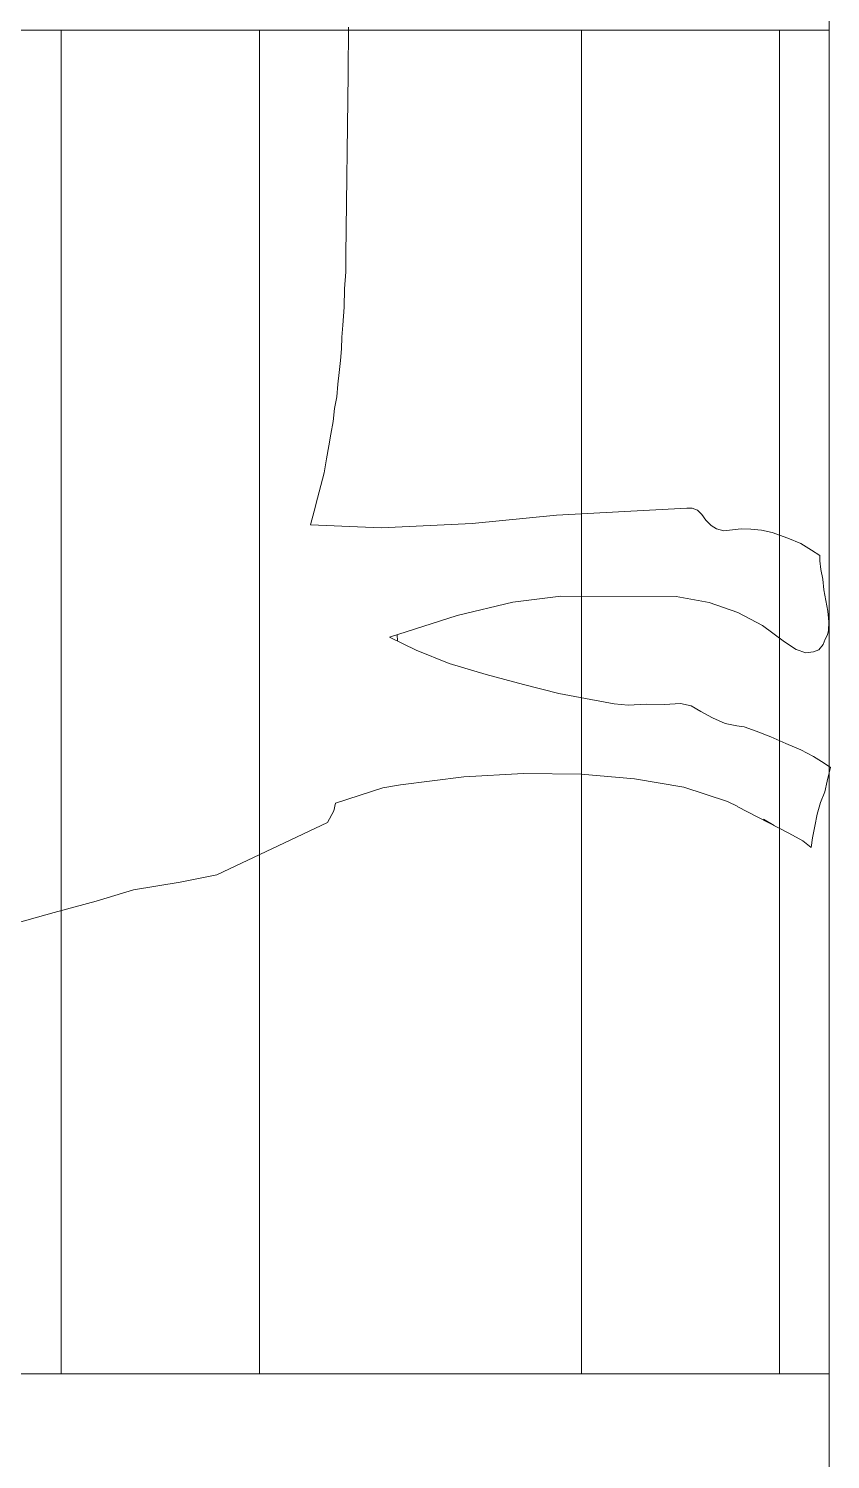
# Model space of a CAD drawing. Header units: millimetres. Extents: x 73 to 57768, y -40361 to 10065.
# Drawn here: x 3866 to 3946.9, y 1780.5 to 1924.9 of the extents above; entities that cross this region are included whole.
import ezdxf

# ---------------------------------------------------------------- set-up
doc = ezdxf.new("R2010")
doc.units = ezdxf.units.MM
doc.layers.add('pogled', color=7, linetype='Continuous', lineweight=5, true_color=0x8db1c3)

msp = doc.modelspace()

# ---------------------------------------------------------------- linework, layer by layer
at = {"layer": 'pogled'}
for p, q in [((3898.299, 1923.499), (3898.317, 1925.009)), ((3898.299, 1923.499), (3898.317, 1925.009)), ((3898.299, 1923.499), (3898.317, 1925.009)), ((3898.299, 1923.499), (3898.317, 1925.009)), ((3898.28, 1921.881), (3898.299, 1923.499)), ((3898.28, 1921.881), (3898.299, 1923.499)), ((3898.28, 1921.881), (3898.299, 1923.499)), ((3898.28, 1921.881), (3898.299, 1923.499)), ((3898.26, 1920.264), (3898.28, 1921.881)), ((3898.26, 1920.264), (3898.28, 1921.881)), ((3898.26, 1920.264), (3898.28, 1921.881)), ((3898.26, 1920.264), (3898.28, 1921.881)), ((3898.042, 1902.04), (3898.26, 1920.264)), ((3898.042, 1902.04), (3898.26, 1920.264)), ((3898.042, 1902.04), (3898.26, 1920.264)), ((3898.042, 1902.04), (3898.26, 1920.264)), ((3898.022, 1900.314), (3898.042, 1902.04)), ((3898.022, 1900.314), (3898.042, 1902.04)), ((3898.022, 1900.314), (3898.042, 1902.04)), ((3898.022, 1900.314), (3898.042, 1902.04)), ((3897.893, 1898.59), (3898.022, 1900.314)), ((3897.893, 1898.59), (3898.022, 1900.314)), ((3897.893, 1898.59), (3898.022, 1900.314)), ((3897.893, 1898.59), (3898.022, 1900.314)), ((3897.871, 1896.757), (3897.893, 1898.59)), ((3897.871, 1896.757), (3897.893, 1898.59)), ((3897.871, 1896.757), (3897.893, 1898.59)), ((3897.871, 1896.757), (3897.893, 1898.59)), ((3897.742, 1894.925), (3897.871, 1896.757)), ((3897.742, 1894.925), (3897.871, 1896.757)), ((3897.742, 1894.925), (3897.871, 1896.757)), ((3897.742, 1894.925), (3897.871, 1896.757)), ((3897.62, 1893.74), (3897.742, 1894.925)), ((3897.62, 1893.74), (3897.742, 1894.925)), ((3897.62, 1893.74), (3897.742, 1894.925)), ((3897.62, 1893.74), (3897.742, 1894.925)), ((3897.605, 1892.554), (3897.62, 1893.74)), ((3897.605, 1892.554), (3897.62, 1893.74)), ((3897.605, 1892.554), (3897.62, 1893.74)), ((3897.605, 1892.554), (3897.62, 1893.74)), ((3897.483, 1891.369), (3897.605, 1892.554)), ((3897.483, 1891.369), (3897.605, 1892.554)), ((3897.483, 1891.369), (3897.605, 1892.554)), ((3897.483, 1891.369), (3897.605, 1892.554)), ((3897.361, 1890.184), (3897.483, 1891.369)), ((3897.361, 1890.184), (3897.483, 1891.369)), ((3897.361, 1890.184), (3897.483, 1891.369)), ((3897.361, 1890.184), (3897.483, 1891.369)), ((3897.116, 1887.707), (3897.239, 1888.999)), ((3897.116, 1887.707), (3897.239, 1888.999)), ((3897.116, 1887.707), (3897.239, 1888.999)), ((3897.116, 1887.707), (3897.239, 1888.999)), ((3897.239, 1888.999), (3897.361, 1890.184)), ((3897.239, 1888.999), (3897.361, 1890.184)), ((3897.239, 1888.999), (3897.361, 1890.184)), ((3897.239, 1888.999), (3897.361, 1890.184)), ((3896.886, 1886.523), (3897.116, 1887.707)), ((3896.886, 1886.523), (3897.116, 1887.707)), ((3896.886, 1886.523), (3897.116, 1887.707)), ((3896.886, 1886.523), (3897.116, 1887.707)), ((3896.763, 1885.23), (3896.886, 1886.523)), ((3896.763, 1885.23), (3896.886, 1886.523)), ((3896.763, 1885.23), (3896.886, 1886.523)), ((3896.763, 1885.23), (3896.886, 1886.523)), ((3896.532, 1883.939), (3896.763, 1885.23)), ((3896.532, 1883.939), (3896.763, 1885.23)), ((3896.532, 1883.939), (3896.763, 1885.23)), ((3896.532, 1883.939), (3896.763, 1885.23)), ((3896.302, 1882.755), (3896.532, 1883.939)), ((3896.302, 1882.755), (3896.532, 1883.939)), ((3896.302, 1882.755), (3896.532, 1883.939)), ((3896.302, 1882.755), (3896.532, 1883.939)), ((3896.071, 1881.464), (3896.302, 1882.755)), ((3896.071, 1881.464), (3896.302, 1882.755)), ((3896.071, 1881.464), (3896.302, 1882.755)), ((3896.071, 1881.464), (3896.302, 1882.755)), ((3895.838, 1880.064), (3896.071, 1881.464)), ((3895.838, 1880.064), (3896.071, 1881.464)), ((3895.838, 1880.064), (3896.071, 1881.464)), ((3895.838, 1880.064), (3896.071, 1881.464)), ((3895.499, 1878.774), (3895.838, 1880.064)), ((3895.499, 1878.774), (3895.838, 1880.064)), ((3895.499, 1878.774), (3895.838, 1880.064)), ((3895.499, 1878.774), (3895.838, 1880.064)), ((3894.821, 1876.194), (3895.16, 1877.484)), ((3894.821, 1876.194), (3895.16, 1877.484)), ((3894.821, 1876.194), (3895.16, 1877.484)), ((3894.821, 1876.194), (3895.16, 1877.484)), ((3895.16, 1877.484), (3895.499, 1878.774)), ((3895.16, 1877.484), (3895.499, 1878.774)), ((3895.16, 1877.484), (3895.499, 1878.774)), ((3895.16, 1877.484), (3895.499, 1878.774)), ((3894.481, 1874.796), (3894.821, 1876.194)), ((3894.481, 1874.796), (3894.821, 1876.194)), ((3894.481, 1874.796), (3894.821, 1876.194)), ((3894.481, 1874.796), (3894.821, 1876.194)), ((3932.44, 1876.499), (3919.299, 1875.794)), ((3932.44, 1876.499), (3919.299, 1875.794)), ((3932.44, 1876.499), (3919.299, 1875.794)), ((3932.44, 1876.499), (3919.299, 1875.794)), ((3932.979, 1876.493), (3932.44, 1876.499)), ((3932.979, 1876.493), (3932.44, 1876.499)), ((3932.979, 1876.493), (3932.44, 1876.499)), ((3932.979, 1876.493), (3932.44, 1876.499)), ((3933.515, 1876.271), (3932.979, 1876.493)), ((3933.515, 1876.271), (3932.979, 1876.493)), ((3933.515, 1876.271), (3932.979, 1876.493)), ((3933.515, 1876.271), (3932.979, 1876.493)), ((3933.942, 1875.834), (3933.515, 1876.271)), ((3933.942, 1875.834), (3933.515, 1876.271)), ((3933.942, 1875.834), (3933.515, 1876.271)), ((3933.942, 1875.834), (3933.515, 1876.271)), ((3901.596, 1874.495), (3894.481, 1874.796)), ((3901.596, 1874.495), (3894.481, 1874.796)), ((3901.596, 1874.495), (3894.481, 1874.796)), ((3901.596, 1874.495), (3894.481, 1874.796)), ((3910.768, 1874.925), (3901.596, 1874.495)), ((3910.768, 1874.925), (3901.596, 1874.495)), ((3910.768, 1874.925), (3901.596, 1874.495)), ((3910.768, 1874.925), (3901.596, 1874.495)), ((3919.299, 1875.794), (3910.768, 1874.925)), ((3919.299, 1875.794), (3910.768, 1874.925)), ((3919.299, 1875.794), (3910.768, 1874.925)), ((3919.299, 1875.794), (3910.768, 1874.925)), ((3934.366, 1875.29), (3933.942, 1875.834)), ((3934.366, 1875.29), (3933.942, 1875.834)), ((3934.366, 1875.29), (3933.942, 1875.834)), ((3934.366, 1875.29), (3933.942, 1875.834)), ((3934.899, 1874.744), (3934.366, 1875.29)), ((3934.899, 1874.744), (3934.366, 1875.29)), ((3934.899, 1874.744), (3934.366, 1875.29)), ((3934.899, 1874.744), (3934.366, 1875.29)), ((3935.434, 1874.414), (3934.899, 1874.744)), ((3935.434, 1874.414), (3934.899, 1874.744)), ((3935.434, 1874.414), (3934.899, 1874.744)), ((3935.434, 1874.414), (3934.899, 1874.744)), ((3936.187, 1874.19), (3935.434, 1874.414)), ((3936.187, 1874.19), (3935.434, 1874.414)), ((3936.187, 1874.19), (3935.434, 1874.414)), ((3936.187, 1874.19), (3935.434, 1874.414)), ((3937.051, 1874.287), (3936.187, 1874.19)), ((3937.051, 1874.287), (3936.187, 1874.19)), ((3937.051, 1874.287), (3936.187, 1874.19)), ((3937.051, 1874.287), (3936.187, 1874.19)), ((3937.915, 1874.385), (3937.051, 1874.287)), ((3937.915, 1874.385), (3937.051, 1874.287)), ((3937.915, 1874.385), (3937.051, 1874.287)), ((3937.915, 1874.385), (3937.051, 1874.287)), ((3938.885, 1874.373), (3937.915, 1874.385)), ((3938.885, 1874.373), (3937.915, 1874.385)), ((3938.885, 1874.373), (3937.915, 1874.385)), ((3938.885, 1874.373), (3937.915, 1874.385)), ((3939.962, 1874.252), (3938.885, 1874.373)), ((3939.962, 1874.252), (3938.885, 1874.373)), ((3939.962, 1874.252), (3938.885, 1874.373)), ((3939.962, 1874.252), (3938.885, 1874.373)), ((3941.038, 1874.024), (3939.962, 1874.252)), ((3941.038, 1874.024), (3939.962, 1874.252)), ((3941.038, 1874.024), (3939.962, 1874.252)), ((3941.038, 1874.024), (3939.962, 1874.252)), ((3942.649, 1873.465), (3941.038, 1874.024)), ((3942.649, 1873.465), (3941.038, 1874.024)), ((3942.649, 1873.465), (3941.038, 1874.024)), ((3942.649, 1873.465), (3941.038, 1874.024)), ((3943.937, 1872.911), (3942.649, 1873.465)), ((3943.937, 1872.911), (3942.649, 1873.465)), ((3943.937, 1872.911), (3942.649, 1873.465)), ((3943.937, 1872.911), (3942.649, 1873.465)), ((3945.007, 1872.251), (3943.937, 1872.911)), ((3945.007, 1872.251), (3943.937, 1872.911)), ((3945.007, 1872.251), (3943.937, 1872.911)), ((3945.007, 1872.251), (3943.937, 1872.911)), ((3945.864, 1871.701), (3945.007, 1872.251)), ((3945.864, 1871.701), (3945.007, 1872.251)), ((3945.864, 1871.701), (3945.007, 1872.251)), ((3945.864, 1871.701), (3945.007, 1872.251)), ((3945.857, 1871.162), (3945.864, 1871.701)), ((3945.857, 1871.162), (3945.864, 1871.701)), ((3945.857, 1871.162), (3945.864, 1871.701)), ((3945.857, 1871.162), (3945.864, 1871.701)), ((3945.955, 1870.298), (3945.857, 1871.162)), ((3945.955, 1870.298), (3945.857, 1871.162)), ((3945.955, 1870.298), (3945.857, 1871.162)), ((3945.955, 1870.298), (3945.857, 1871.162)), ((3946.159, 1869.325), (3945.955, 1870.298)), ((3946.159, 1869.325), (3945.955, 1870.298)), ((3946.159, 1869.325), (3945.955, 1870.298)), ((3946.159, 1869.325), (3945.955, 1870.298)), ((3946.254, 1868.245), (3946.159, 1869.325)), ((3946.254, 1868.245), (3946.159, 1869.325)), ((3946.254, 1868.245), (3946.159, 1869.325)), ((3946.254, 1868.245), (3946.159, 1869.325)), ((3914.88, 1867.003), (3919.74, 1867.592)), ((3914.88, 1867.003), (3919.74, 1867.592)), ((3914.88, 1867.003), (3919.74, 1867.592)), ((3914.88, 1867.003), (3919.74, 1867.592)), ((3919.74, 1867.592), (3931.362, 1867.561)), ((3919.74, 1867.592), (3931.362, 1867.561)), ((3919.74, 1867.592), (3931.362, 1867.561)), ((3919.74, 1867.592), (3931.362, 1867.561)), ((3931.362, 1867.561), (3934.699, 1866.981)), ((3931.362, 1867.561), (3934.699, 1866.981)), ((3931.362, 1867.561), (3934.699, 1866.981)), ((3931.362, 1867.561), (3934.699, 1866.981)), ((3946.456, 1867.164), (3946.254, 1868.245)), ((3946.456, 1867.164), (3946.254, 1868.245)), ((3946.456, 1867.164), (3946.254, 1868.245)), ((3946.456, 1867.164), (3946.254, 1868.245)), ((3909.255, 1865.668), (3914.88, 1867.003)), ((3909.255, 1865.668), (3914.88, 1867.003)), ((3909.255, 1865.668), (3914.88, 1867.003)), ((3909.255, 1865.668), (3914.88, 1867.003)), ((3934.699, 1866.981), (3937.598, 1865.976)), ((3934.699, 1866.981), (3937.598, 1865.976)), ((3934.699, 1866.981), (3937.598, 1865.976)), ((3934.699, 1866.981), (3937.598, 1865.976)), ((3937.598, 1865.976), (3940.063, 1864.652)), ((3937.598, 1865.976), (3940.063, 1864.652)), ((3937.598, 1865.976), (3940.063, 1864.652)), ((3937.598, 1865.976), (3940.063, 1864.652)), ((3946.659, 1866.083), (3946.456, 1867.164)), ((3946.659, 1866.083), (3946.456, 1867.164)), ((3946.659, 1866.083), (3946.456, 1867.164)), ((3946.659, 1866.083), (3946.456, 1867.164)), ((3946.754, 1865.004), (3946.659, 1866.083)), ((3946.754, 1865.004), (3946.659, 1866.083)), ((3946.754, 1865.004), (3946.659, 1866.083)), ((3946.754, 1865.004), (3946.659, 1866.083)), ((3902.435, 1863.484), (3909.255, 1865.668)), ((3902.435, 1863.484), (3909.255, 1865.668)), ((3902.435, 1863.484), (3909.255, 1865.668)), ((3902.435, 1863.484), (3909.255, 1865.668)), ((3940.063, 1864.652), (3942.308, 1863.008)), ((3940.063, 1864.652), (3942.308, 1863.008)), ((3940.063, 1864.652), (3942.308, 1863.008)), ((3940.063, 1864.652), (3942.308, 1863.008)), ((3946.744, 1864.141), (3946.754, 1865.004)), ((3946.744, 1864.141), (3946.754, 1865.004)), ((3946.744, 1864.141), (3946.754, 1865.004)), ((3946.744, 1864.141), (3946.754, 1865.004)), ((3905.115, 1862.158), (3902.435, 1863.484)), ((3905.115, 1862.158), (3902.435, 1863.484)), ((3905.115, 1862.158), (3902.435, 1863.484)), ((3905.115, 1862.158), (3902.435, 1863.484)), ((3903.227, 1863.738), (3903.242, 1863.085)), ((3903.227, 1863.738), (3903.242, 1863.085)), ((3903.227, 1863.738), (3903.242, 1863.085)), ((3903.227, 1863.738), (3903.242, 1863.085)), ((3946.188, 1862.746), (3946.41, 1863.282)), ((3946.188, 1862.746), (3946.41, 1863.282)), ((3946.188, 1862.746), (3946.41, 1863.282)), ((3946.188, 1862.746), (3946.41, 1863.282)), ((3946.41, 1863.282), (3946.631, 1863.711)), ((3946.41, 1863.282), (3946.631, 1863.711)), ((3946.41, 1863.282), (3946.631, 1863.711)), ((3946.41, 1863.282), (3946.631, 1863.711)), ((3946.631, 1863.711), (3946.744, 1864.141)), ((3946.631, 1863.711), (3946.744, 1864.141)), ((3946.631, 1863.711), (3946.744, 1864.141)), ((3946.631, 1863.711), (3946.744, 1864.141)), ((3908.443, 1860.824), (3905.115, 1862.158)), ((3908.443, 1860.824), (3905.115, 1862.158)), ((3908.443, 1860.824), (3905.115, 1862.158)), ((3908.443, 1860.824), (3905.115, 1862.158)), ((3942.308, 1863.008), (3943.486, 1862.239)), ((3942.308, 1863.008), (3943.486, 1862.239)), ((3942.308, 1863.008), (3943.486, 1862.239)), ((3942.308, 1863.008), (3943.486, 1862.239)), ((3943.486, 1862.239), (3944.452, 1861.904)), ((3943.486, 1862.239), (3944.452, 1861.904)), ((3943.486, 1862.239), (3944.452, 1861.904)), ((3943.486, 1862.239), (3944.452, 1861.904)), ((3944.452, 1861.904), (3945.208, 1862.003)), ((3944.452, 1861.904), (3945.208, 1862.003)), ((3944.452, 1861.904), (3945.208, 1862.003)), ((3944.452, 1861.904), (3945.208, 1862.003)), ((3945.208, 1862.003), (3945.75, 1862.212)), ((3945.208, 1862.003), (3945.75, 1862.212)), ((3945.208, 1862.003), (3945.75, 1862.212)), ((3945.208, 1862.003), (3945.75, 1862.212)), ((3945.75, 1862.212), (3946.188, 1862.746)), ((3945.75, 1862.212), (3946.188, 1862.746)), ((3945.75, 1862.212), (3946.188, 1862.746)), ((3945.75, 1862.212), (3946.188, 1862.746)), ((3912.204, 1859.701), (3908.443, 1860.824)), ((3912.204, 1859.701), (3908.443, 1860.824)), ((3912.204, 1859.701), (3908.443, 1860.824)), ((3912.204, 1859.701), (3908.443, 1860.824)), ((3915.967, 1858.685), (3912.204, 1859.701)), ((3915.967, 1858.685), (3912.204, 1859.701)), ((3915.967, 1858.685), (3912.204, 1859.701)), ((3915.967, 1858.685), (3912.204, 1859.701)), ((3919.515, 1857.78), (3915.967, 1858.685)), ((3919.515, 1857.78), (3915.967, 1858.685)), ((3919.515, 1857.78), (3915.967, 1858.685)), ((3919.515, 1857.78), (3915.967, 1858.685)), ((3922.744, 1857.202), (3919.515, 1857.78)), ((3922.744, 1857.202), (3919.515, 1857.78)), ((3922.744, 1857.202), (3919.515, 1857.78)), ((3922.744, 1857.202), (3919.515, 1857.78)), ((3925.111, 1856.742), (3922.744, 1857.202)), ((3925.111, 1856.742), (3922.744, 1857.202)), ((3925.111, 1856.742), (3922.744, 1857.202)), ((3925.111, 1856.742), (3922.744, 1857.202)), ((3926.511, 1856.618), (3925.111, 1856.742)), ((3926.511, 1856.618), (3925.111, 1856.742)), ((3926.511, 1856.618), (3925.111, 1856.742)), ((3926.511, 1856.618), (3925.111, 1856.742)), ((3928.346, 1856.704), (3926.511, 1856.618)), ((3928.346, 1856.704), (3926.511, 1856.618)), ((3928.346, 1856.704), (3926.511, 1856.618)), ((3928.346, 1856.704), (3926.511, 1856.618)), ((3930.179, 1856.682), (3928.346, 1856.704)), ((3930.179, 1856.682), (3928.346, 1856.704)), ((3930.179, 1856.682), (3928.346, 1856.704)), ((3930.179, 1856.682), (3928.346, 1856.704)), ((3931.798, 1856.77), (3930.179, 1856.682)), ((3931.798, 1856.77), (3930.179, 1856.682)), ((3931.798, 1856.77), (3930.179, 1856.682)), ((3931.798, 1856.77), (3930.179, 1856.682)), ((3932.874, 1856.542), (3931.798, 1856.77)), ((3932.874, 1856.542), (3931.798, 1856.77)), ((3932.874, 1856.542), (3931.798, 1856.77)), ((3932.874, 1856.542), (3931.798, 1856.77)), ((3933.838, 1855.991), (3932.874, 1856.542)), ((3933.838, 1855.991), (3932.874, 1856.542)), ((3933.838, 1855.991), (3932.874, 1856.542)), ((3933.838, 1855.991), (3932.874, 1856.542)), ((3935.016, 1855.33), (3933.838, 1855.991)), ((3935.016, 1855.33), (3933.838, 1855.991)), ((3935.016, 1855.33), (3933.838, 1855.991)), ((3935.016, 1855.33), (3933.838, 1855.991)), ((3936.304, 1854.775), (3935.016, 1855.33)), ((3936.304, 1854.775), (3935.016, 1855.33)), ((3936.304, 1854.775), (3935.016, 1855.33)), ((3936.304, 1854.775), (3935.016, 1855.33)), ((3937.487, 1854.545), (3936.304, 1854.775)), ((3937.487, 1854.545), (3936.304, 1854.775)), ((3937.487, 1854.545), (3936.304, 1854.775)), ((3937.487, 1854.545), (3936.304, 1854.775)), ((3938.241, 1854.428), (3937.487, 1854.545)), ((3938.241, 1854.428), (3937.487, 1854.545)), ((3938.241, 1854.428), (3937.487, 1854.545)), ((3938.241, 1854.428), (3937.487, 1854.545)), ((3939.422, 1853.983), (3938.241, 1854.428)), ((3939.422, 1853.983), (3938.241, 1854.428)), ((3939.422, 1853.983), (3938.241, 1854.428)), ((3939.422, 1853.983), (3938.241, 1854.428)), ((3940.925, 1853.426), (3939.422, 1853.983)), ((3940.925, 1853.426), (3939.422, 1853.983)), ((3940.925, 1853.426), (3939.422, 1853.983)), ((3940.925, 1853.426), (3939.422, 1853.983)), ((3942.427, 1852.761), (3940.925, 1853.426)), ((3942.427, 1852.761), (3940.925, 1853.426)), ((3942.427, 1852.761), (3940.925, 1853.426)), ((3942.427, 1852.761), (3940.925, 1853.426)), ((3943.929, 1852.096), (3942.427, 1852.761)), ((3943.929, 1852.096), (3942.427, 1852.761)), ((3943.929, 1852.096), (3942.427, 1852.761)), ((3943.929, 1852.096), (3942.427, 1852.761)), ((3945.215, 1851.433), (3943.929, 1852.096)), ((3945.215, 1851.433), (3943.929, 1852.096)), ((3945.215, 1851.433), (3943.929, 1852.096)), ((3945.215, 1851.433), (3943.929, 1852.096)), ((3946.286, 1850.773), (3945.215, 1851.433)), ((3946.286, 1850.773), (3945.215, 1851.433)), ((3946.286, 1850.773), (3945.215, 1851.433)), ((3946.286, 1850.773), (3945.215, 1851.433)), ((3946.928, 1850.334), (3946.286, 1850.773)), ((3946.928, 1850.334), (3946.286, 1850.773)), ((3946.928, 1850.334), (3946.286, 1850.773)), ((3946.928, 1850.334), (3946.286, 1850.773)), ((3946.814, 1849.796), (3946.928, 1850.334)), ((3946.814, 1849.796), (3946.928, 1850.334)), ((3946.814, 1849.796), (3946.928, 1850.334)), ((3946.814, 1849.796), (3946.928, 1850.334)), ((3901.749, 1848.274), (3903.551, 1848.588)), ((3901.749, 1848.274), (3903.551, 1848.588)), ((3901.749, 1848.274), (3903.551, 1848.588)), ((3901.749, 1848.274), (3903.551, 1848.588)), ((3903.551, 1848.588), (3909.924, 1849.374)), ((3903.551, 1848.588), (3909.924, 1849.374)), ((3903.551, 1848.588), (3909.924, 1849.374)), ((3903.551, 1848.588), (3909.924, 1849.374)), ((3909.924, 1849.374), (3915.967, 1849.733)), ((3909.924, 1849.374), (3915.967, 1849.733)), ((3909.924, 1849.374), (3915.967, 1849.733)), ((3909.924, 1849.374), (3915.967, 1849.733)), ((3915.967, 1849.733), (3921.791, 1849.664)), ((3915.967, 1849.733), (3921.791, 1849.664)), ((3915.967, 1849.733), (3921.791, 1849.664)), ((3915.967, 1849.733), (3921.791, 1849.664)), ((3921.791, 1849.664), (3927.177, 1849.168)), ((3921.791, 1849.664), (3927.177, 1849.168)), ((3921.791, 1849.664), (3927.177, 1849.168)), ((3921.791, 1849.664), (3927.177, 1849.168)), ((3927.177, 1849.168), (3932.129, 1848.354)), ((3927.177, 1849.168), (3932.129, 1848.354)), ((3927.177, 1849.168), (3932.129, 1848.354)), ((3927.177, 1849.168), (3932.129, 1848.354)), ((3946.359, 1847.86), (3946.588, 1848.936)), ((3946.359, 1847.86), (3946.588, 1848.936)), ((3946.359, 1847.86), (3946.588, 1848.936)), ((3946.359, 1847.86), (3946.588, 1848.936)), ((3946.588, 1848.936), (3946.814, 1849.796)), ((3946.588, 1848.936), (3946.814, 1849.796)), ((3946.588, 1848.936), (3946.814, 1849.796)), ((3946.588, 1848.936), (3946.814, 1849.796)), ((3896.998, 1846.714), (3901.749, 1848.274)), ((3896.998, 1846.714), (3901.749, 1848.274)), ((3896.998, 1846.714), (3901.749, 1848.274)), ((3896.998, 1846.714), (3901.749, 1848.274)), ((3932.129, 1848.354), (3936.533, 1846.899)), ((3932.129, 1848.354), (3936.533, 1846.899)), ((3932.129, 1848.354), (3936.533, 1846.899)), ((3932.129, 1848.354), (3936.533, 1846.899)), ((3945.915, 1846.787), (3946.359, 1847.86)), ((3945.915, 1846.787), (3946.359, 1847.86)), ((3945.915, 1846.787), (3946.359, 1847.86)), ((3945.915, 1846.787), (3946.359, 1847.86)), ((3896.165, 1844.765), (3896.833, 1845.972)), ((3896.165, 1844.765), (3896.833, 1845.972)), ((3896.165, 1844.765), (3896.833, 1845.972)), ((3896.165, 1844.765), (3896.833, 1845.972)), ((3896.833, 1845.972), (3896.998, 1846.714)), ((3896.833, 1845.972), (3896.998, 1846.714)), ((3896.833, 1845.972), (3896.998, 1846.714)), ((3896.833, 1845.972), (3896.998, 1846.714)), ((3936.533, 1846.899), (3937.603, 1846.38)), ((3936.533, 1846.899), (3937.603, 1846.38)), ((3936.533, 1846.899), (3937.603, 1846.38)), ((3936.533, 1846.899), (3937.603, 1846.38)), ((3937.599, 1846.35), (3942.75, 1843.697)), ((3937.599, 1846.35), (3942.75, 1843.697)), ((3937.599, 1846.35), (3942.75, 1843.697)), ((3937.599, 1846.35), (3942.75, 1843.697)), ((3945.577, 1845.605), (3945.915, 1846.787)), ((3945.577, 1845.605), (3945.915, 1846.787)), ((3945.577, 1845.605), (3945.915, 1846.787)), ((3945.577, 1845.605), (3945.915, 1846.787)), ((3896.165, 1844.765), (3885.004, 1839.508)), ((3896.165, 1844.765), (3885.004, 1839.508)), ((3896.165, 1844.765), (3885.004, 1839.508)), ((3896.165, 1844.765), (3885.004, 1839.508)), ((3940.179, 1845.13), (3941.25, 1844.47)), ((3940.179, 1845.13), (3941.25, 1844.47)), ((3940.179, 1845.13), (3941.25, 1844.47)), ((3940.179, 1845.13), (3941.25, 1844.47)), ((3945.117, 1843.238), (3945.347, 1844.421)), ((3945.117, 1843.238), (3945.347, 1844.421)), ((3945.117, 1843.238), (3945.347, 1844.421)), ((3945.117, 1843.238), (3945.347, 1844.421)), ((3945.347, 1844.421), (3945.577, 1845.605)), ((3945.347, 1844.421), (3945.577, 1845.605)), ((3945.347, 1844.421), (3945.577, 1845.605)), ((3945.347, 1844.421), (3945.577, 1845.605)), ((3942.75, 1843.697), (3944.143, 1842.926)), ((3942.75, 1843.697), (3944.143, 1842.926)), ((3942.75, 1843.697), (3944.143, 1842.926)), ((3942.75, 1843.697), (3944.143, 1842.926)), ((3944.143, 1842.926), (3944.998, 1842.268)), ((3944.143, 1842.926), (3944.998, 1842.268)), ((3944.143, 1842.926), (3944.998, 1842.268)), ((3944.143, 1842.926), (3944.998, 1842.268)), ((3944.998, 1842.268), (3945.117, 1843.238)), ((3944.998, 1842.268), (3945.117, 1843.238)), ((3944.998, 1842.268), (3945.117, 1843.238)), ((3944.998, 1842.268), (3945.117, 1843.238)), ((3876.617, 1837.984), (3881.299, 1838.754)), ((3876.617, 1837.984), (3881.299, 1838.754)), ((3876.617, 1837.984), (3881.299, 1838.754)), ((3876.617, 1837.984), (3881.299, 1838.754)), ((3881.299, 1838.754), (3885.004, 1839.508)), ((3881.299, 1838.754), (3885.004, 1839.508)), ((3881.299, 1838.754), (3885.004, 1839.508)), ((3881.299, 1838.754), (3885.004, 1839.508)), ((3872.829, 1836.843), (3876.617, 1837.984)), ((3872.829, 1836.843), (3876.617, 1837.984)), ((3872.829, 1836.843), (3876.617, 1837.984)), ((3872.829, 1836.843), (3876.617, 1837.984)), ((3864.172, 1834.466), (3868.609, 1835.707)), ((3864.172, 1834.466), (3868.609, 1835.707)), ((3864.172, 1834.466), (3868.609, 1835.707)), ((3864.172, 1834.466), (3868.609, 1835.707)), ((3868.609, 1835.707), (3872.829, 1836.843)), ((3868.609, 1835.707), (3872.829, 1836.843)), ((3868.609, 1835.707), (3872.829, 1836.843)), ((3868.609, 1835.707), (3872.829, 1836.843))]:
    msp.add_line(p, q, dxfattribs=at)
at = {"layer": 'pogled', "ltscale": 5}
msp.add_lwpolyline([(3946.804, 2335.181), (3946.804, 1775.181), (3946.804, 1527.923)], dxfattribs=at)
at = {"layer": 'pogled'}
for points in [[(3946.804, 1924.695), (3946.804, 1938.695)], [(3946.804, 1924.695), (3811.804, 1924.695)], [(3869.304, 1789.181), (3869.304, 1924.695)], [(3889.304, 1789.181), (3889.304, 1924.695)], [(3921.804, 1789.181), (3921.804, 1924.695)], [(3941.804, 1789.181), (3941.804, 1924.695)], [(3941.804, 1898.695), (3941.804, 1924.695)], [(3946.804, 1789.181), (3811.804, 1789.181)]]:
    msp.add_lwpolyline(points, dxfattribs=at)

doc.saveas('drawing.dxf')
